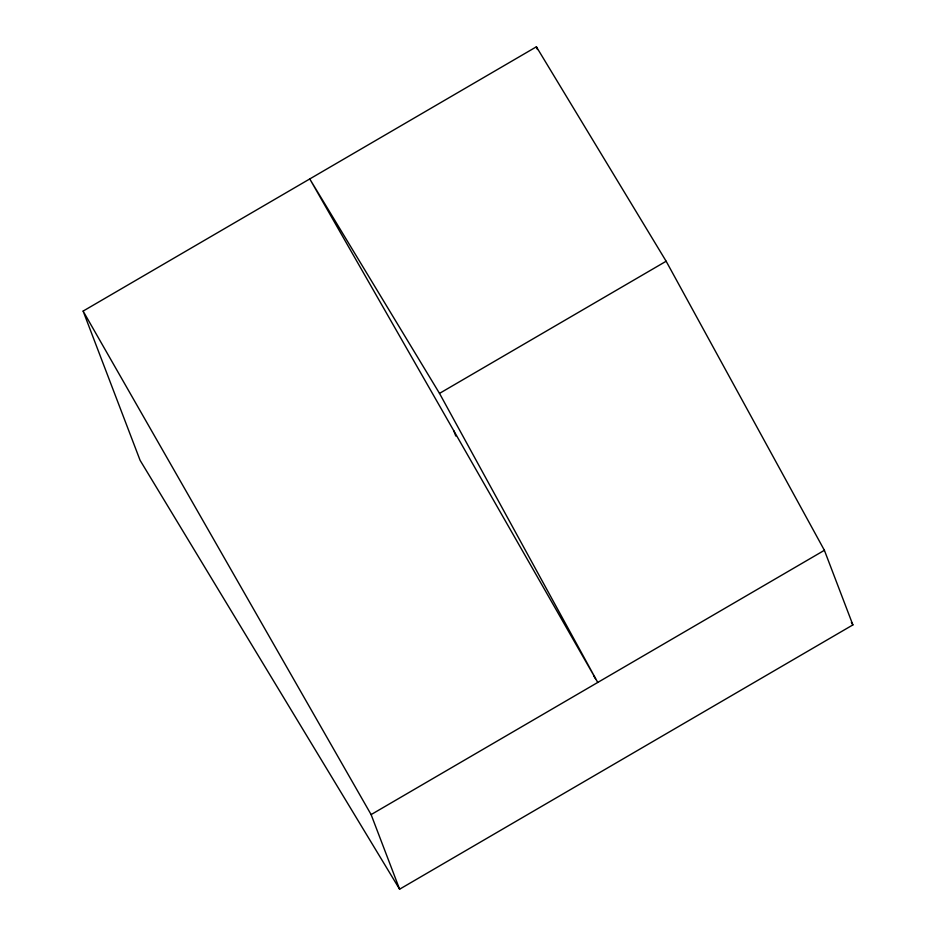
<?xml version="1.0" encoding="UTF-8"?>
<svg xmlns="http://www.w3.org/2000/svg" width="936" height="936" viewBox="0 0 936 936"><rect width="100%" height="100%" fill="white"/><g stroke="black" fill="none" stroke-linecap="round" stroke-linejoin="round"><path stroke-width="1.4" d="M83.117 311.091L536.398 46.8L666.151 261.238L824.394 550.298L852.883 624.909L399.602 889.2L140.096 460.325L83.117 311.091L371.112 814.589L399.602 889.2M439.51 393.389L309.757 178.94L597.753 682.438L439.51 393.389L666.151 261.238M371.112 814.589L824.394 550.298M851.374 622.405L852.883 624.909M593.974 676.202L595.483 678.694M536.398 46.8L537.439 49.514M453.749 430.689L455.785 436.024"/></g></svg>
